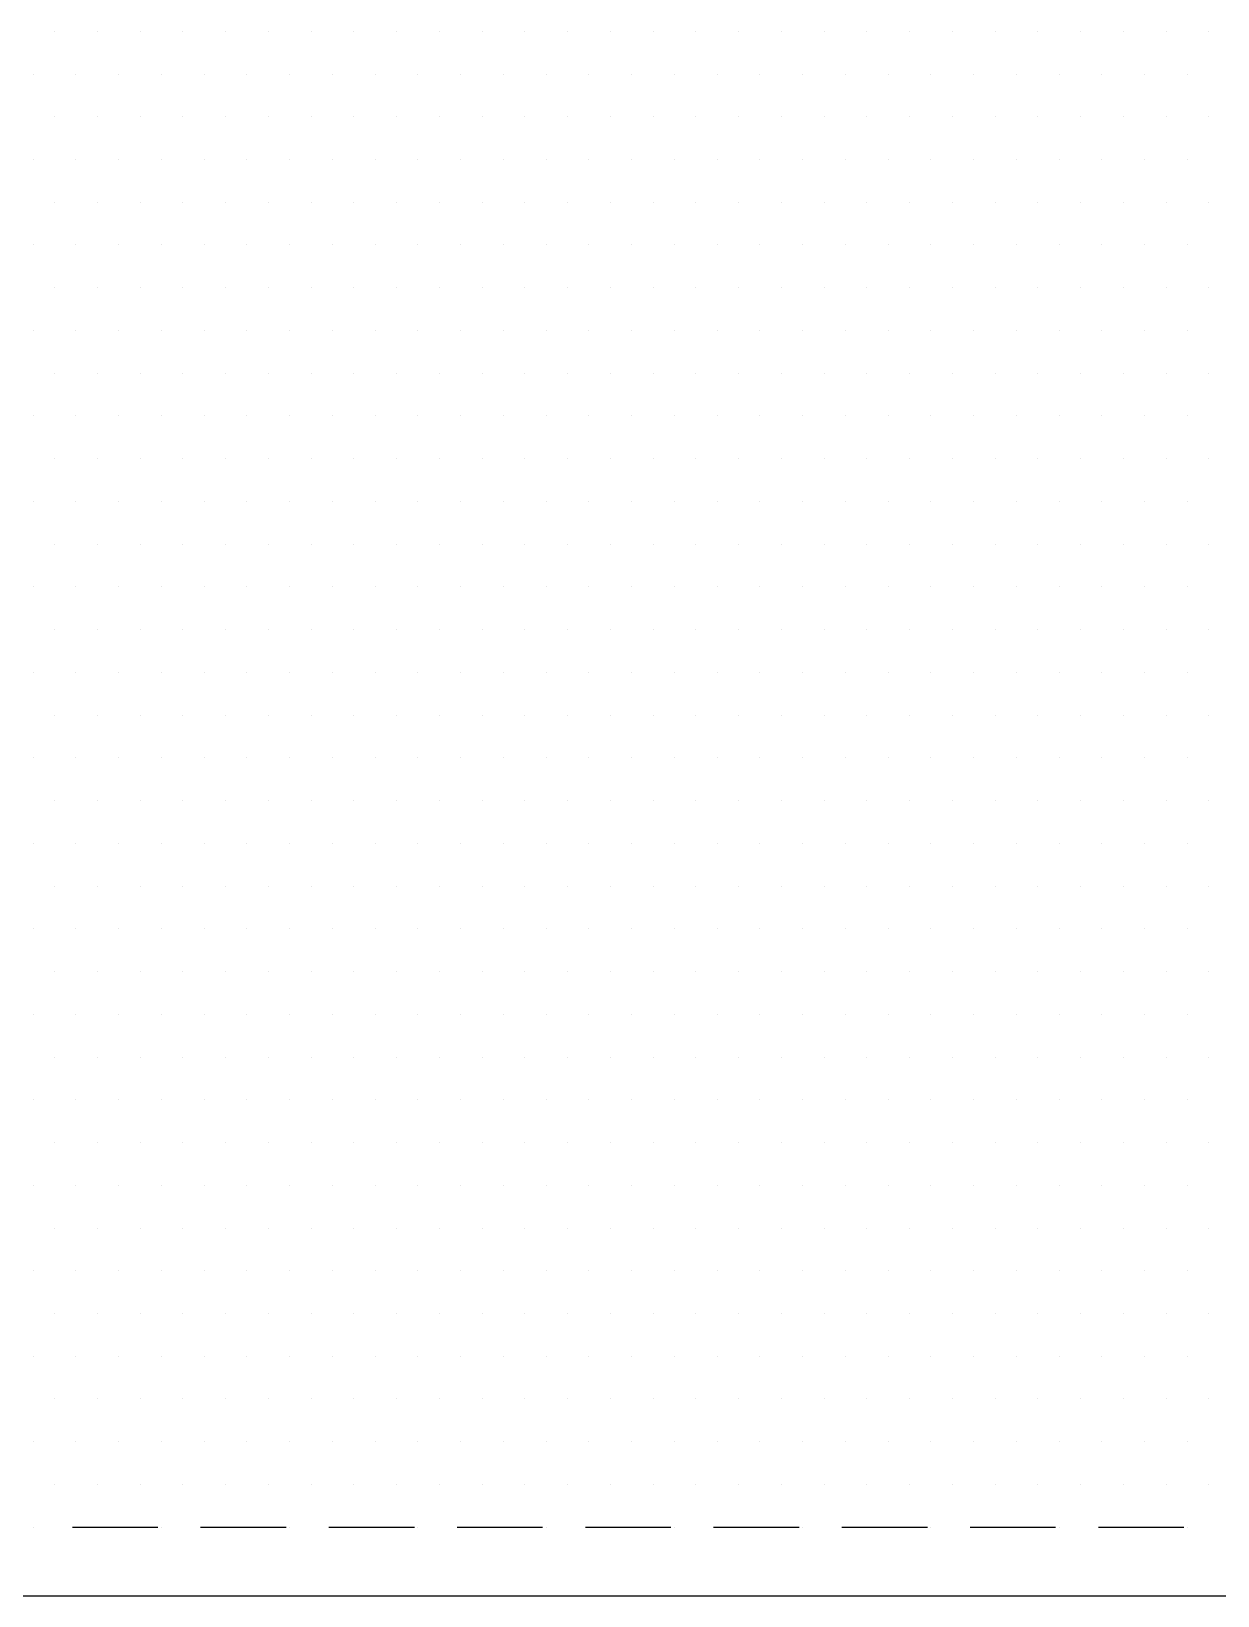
# Model space of a CAD drawing. Extents: x 310 to 3649, y -238 to 259.
# Drawn here: x 2325.1 to 2413.2, y 18.1 to 134.3 of the extents above; entities that cross this region are included whole.
import ezdxf

# ---------------------------------------------------------------- set-up
doc = ezdxf.new("R2010")
doc.units = 0

msp = doc.modelspace()

# ---------------------------------------------------------------- linework, layer by layer
at = {"layer": '01 CUT', "color": 7}
msp.add_lwpolyline([(2051.908789, 18.082871), (2458.318092, 18.082871)], dxfattribs=at)
at = {"layer": '02 SCORE', "color": 10}
for points in [[(2328.143502, 23.162855), (2334.493482, 23.162855)], [(2337.668472, 23.162855), (2344.018452, 23.162855)], [(2347.193442, 23.162855), (2353.543422, 23.162855)], [(2356.718412, 23.162855), (2363.068392, 23.162855)], [(2366.243382, 23.162855), (2372.593362, 23.162855)], [(2375.768352, 23.162855), (2382.118332, 23.162855)], [(2385.293322, 23.162855), (2391.643302, 23.162855)], [(2394.818292, 23.162855), (2401.168272, 23.162855)], [(2404.343262, 23.162855), (2410.693242, 23.162855)]]:
    msp.add_lwpolyline(points, dxfattribs=at)
at = {"layer": '07 DE-PAPER', "color": 210}
for points in [[(2326.82059, 134.298088), (2326.82059, 134.298088)], [(2329.99558, 134.298088), (2329.99558, 134.298088)], [(2333.17057, 134.298088), (2333.17057, 134.298088)], [(2336.34556, 134.298088), (2336.34556, 134.298088)], [(2339.52055, 134.298088), (2339.52055, 134.298088)], [(2342.69554, 134.298088), (2342.69554, 134.298088)], [(2345.87053, 134.298088), (2345.87053, 134.298088)], [(2349.04552, 134.298088), (2349.04552, 134.298088)], [(2352.22051, 134.298088), (2352.22051, 134.298088)], [(2355.3955, 134.298088), (2355.3955, 134.298088)], [(2358.57049, 134.298088), (2358.57049, 134.298088)], [(2361.74548, 134.298088), (2361.74548, 134.298088)], [(2364.92047, 134.298088), (2364.92047, 134.298088)], [(2368.09546, 134.298088), (2368.09546, 134.298088)], [(2371.27045, 134.298088), (2371.27045, 134.298088)], [(2374.44544, 134.298088), (2374.44544, 134.298088)], [(2377.62043, 134.298088), (2377.62043, 134.298088)], [(2380.79542, 134.298088), (2380.79542, 134.298088)], [(2383.97041, 134.298088), (2383.97041, 134.298088)], [(2387.1454, 134.298088), (2387.1454, 134.298088)], [(2390.32039, 134.298088), (2390.32039, 134.298088)], [(2393.49538, 134.298088), (2393.49538, 134.298088)], [(2396.67037, 134.298088), (2396.67037, 134.298088)], [(2399.84536, 134.298088), (2399.84536, 134.298088)], [(2403.02035, 134.298088), (2403.02035, 134.298088)], [(2406.19534, 134.298088), (2406.19534, 134.298088)], [(2409.37033, 134.298088), (2409.37033, 134.298088)], [(2412.54532, 134.298088), (2412.54532, 134.298088)], [(2325.233095, 131.123098), (2325.233095, 131.123098)], [(2328.408085, 131.123098), (2328.408085, 131.123098)], [(2331.583075, 131.123098), (2331.583075, 131.123098)], [(2334.758065, 131.123098), (2334.758065, 131.123098)], [(2337.933055, 131.123098), (2337.933055, 131.123098)], [(2341.108045, 131.123098), (2341.108045, 131.123098)], [(2344.283035, 131.123098), (2344.283035, 131.123098)], [(2347.458025, 131.123098), (2347.458025, 131.123098)], [(2350.633015, 131.123098), (2350.633015, 131.123098)], [(2353.808005, 131.123098), (2353.808005, 131.123098)], [(2356.982995, 131.123098), (2356.982995, 131.123098)], [(2360.157985, 131.123098), (2360.157985, 131.123098)], [(2363.332975, 131.123098), (2363.332975, 131.123098)], [(2366.507965, 131.123098), (2366.507965, 131.123098)], [(2369.682955, 131.123098), (2369.682955, 131.123098)], [(2372.857945, 131.123098), (2372.857945, 131.123098)], [(2376.032935, 131.123098), (2376.032935, 131.123098)], [(2379.207925, 131.123098), (2379.207925, 131.123098)], [(2382.382915, 131.123098), (2382.382915, 131.123098)], [(2385.557905, 131.123098), (2385.557905, 131.123098)], [(2388.732895, 131.123098), (2388.732895, 131.123098)], [(2391.907885, 131.123098), (2391.907885, 131.123098)], [(2395.082875, 131.123098), (2395.082875, 131.123098)], [(2398.257865, 131.123098), (2398.257865, 131.123098)], [(2401.432855, 131.123098), (2401.432855, 131.123098)], [(2404.607845, 131.123098), (2404.607845, 131.123098)], [(2407.782835, 131.123098), (2407.782835, 131.123098)], [(2410.957825, 131.123098), (2410.957825, 131.123098)], [(2326.82059, 127.948108), (2326.82059, 127.948108)], [(2329.99558, 127.948108), (2329.99558, 127.948108)], [(2333.17057, 127.948108), (2333.17057, 127.948108)], [(2336.34556, 127.948108), (2336.34556, 127.948108)], [(2339.52055, 127.948108), (2339.52055, 127.948108)], [(2342.69554, 127.948108), (2342.69554, 127.948108)], [(2345.87053, 127.948108), (2345.87053, 127.948108)], [(2349.04552, 127.948108), (2349.04552, 127.948108)], [(2352.22051, 127.948108), (2352.22051, 127.948108)], [(2355.3955, 127.948108), (2355.3955, 127.948108)], [(2358.57049, 127.948108), (2358.57049, 127.948108)], [(2361.74548, 127.948108), (2361.74548, 127.948108)], [(2364.92047, 127.948108), (2364.92047, 127.948108)], [(2368.09546, 127.948108), (2368.09546, 127.948108)], [(2371.27045, 127.948108), (2371.27045, 127.948108)], [(2374.44544, 127.948108), (2374.44544, 127.948108)], [(2377.62043, 127.948108), (2377.62043, 127.948108)], [(2380.79542, 127.948108), (2380.79542, 127.948108)], [(2383.97041, 127.948108), (2383.97041, 127.948108)], [(2387.1454, 127.948108), (2387.1454, 127.948108)], [(2390.32039, 127.948108), (2390.32039, 127.948108)], [(2393.49538, 127.948108), (2393.49538, 127.948108)], [(2396.67037, 127.948108), (2396.67037, 127.948108)], [(2399.84536, 127.948108), (2399.84536, 127.948108)], [(2403.02035, 127.948108), (2403.02035, 127.948108)], [(2406.19534, 127.948108), (2406.19534, 127.948108)], [(2409.37033, 127.948108), (2409.37033, 127.948108)], [(2412.54532, 127.948108), (2412.54532, 127.948108)], [(2325.233095, 124.773118), (2325.233095, 124.773118)], [(2328.408085, 124.773118), (2328.408085, 124.773118)], [(2331.583075, 124.773118), (2331.583075, 124.773118)], [(2334.758065, 124.773118), (2334.758065, 124.773118)], [(2337.933055, 124.773118), (2337.933055, 124.773118)], [(2341.108045, 124.773118), (2341.108045, 124.773118)], [(2344.283035, 124.773118), (2344.283035, 124.773118)], [(2347.458025, 124.773118), (2347.458025, 124.773118)], [(2350.633015, 124.773118), (2350.633015, 124.773118)], [(2353.808005, 124.773118), (2353.808005, 124.773118)], [(2356.982995, 124.773118), (2356.982995, 124.773118)], [(2360.157985, 124.773118), (2360.157985, 124.773118)], [(2363.332975, 124.773118), (2363.332975, 124.773118)], [(2366.507965, 124.773118), (2366.507965, 124.773118)], [(2369.682955, 124.773118), (2369.682955, 124.773118)], [(2372.857945, 124.773118), (2372.857945, 124.773118)], [(2376.032935, 124.773118), (2376.032935, 124.773118)], [(2379.207925, 124.773118), (2379.207925, 124.773118)], [(2382.382915, 124.773118), (2382.382915, 124.773118)], [(2385.557905, 124.773118), (2385.557905, 124.773118)], [(2388.732895, 124.773118), (2388.732895, 124.773118)], [(2391.907885, 124.773118), (2391.907885, 124.773118)], [(2395.082875, 124.773118), (2395.082875, 124.773118)], [(2398.257865, 124.773118), (2398.257865, 124.773118)], [(2401.432855, 124.773118), (2401.432855, 124.773118)], [(2404.607845, 124.773118), (2404.607845, 124.773118)], [(2407.782835, 124.773118), (2407.782835, 124.773118)], [(2410.957825, 124.773118), (2410.957825, 124.773118)], [(2326.82059, 121.598128), (2326.82059, 121.598128)], [(2329.99558, 121.598128), (2329.99558, 121.598128)], [(2333.17057, 121.598128), (2333.17057, 121.598128)], [(2336.34556, 121.598128), (2336.34556, 121.598128)], [(2339.52055, 121.598128), (2339.52055, 121.598128)], [(2342.69554, 121.598128), (2342.69554, 121.598128)], [(2345.87053, 121.598128), (2345.87053, 121.598128)], [(2349.04552, 121.598128), (2349.04552, 121.598128)], [(2352.22051, 121.598128), (2352.22051, 121.598128)], [(2355.3955, 121.598128), (2355.3955, 121.598128)], [(2358.57049, 121.598128), (2358.57049, 121.598128)], [(2361.74548, 121.598128), (2361.74548, 121.598128)], [(2364.92047, 121.598128), (2364.92047, 121.598128)], [(2368.09546, 121.598128), (2368.09546, 121.598128)], [(2371.27045, 121.598128), (2371.27045, 121.598128)], [(2374.44544, 121.598128), (2374.44544, 121.598128)], [(2377.62043, 121.598128), (2377.62043, 121.598128)], [(2380.79542, 121.598128), (2380.79542, 121.598128)], [(2383.97041, 121.598128), (2383.97041, 121.598128)], [(2387.1454, 121.598128), (2387.1454, 121.598128)], [(2390.32039, 121.598128), (2390.32039, 121.598128)], [(2393.49538, 121.598128), (2393.49538, 121.598128)], [(2396.67037, 121.598128), (2396.67037, 121.598128)], [(2399.84536, 121.598128), (2399.84536, 121.598128)], [(2403.02035, 121.598128), (2403.02035, 121.598128)], [(2406.19534, 121.598128), (2406.19534, 121.598128)], [(2409.37033, 121.598128), (2409.37033, 121.598128)], [(2412.54532, 121.598128), (2412.54532, 121.598128)], [(2325.233095, 118.423138), (2325.233095, 118.423138)], [(2328.408085, 118.423138), (2328.408085, 118.423138)], [(2331.583075, 118.423138), (2331.583075, 118.423138)], [(2334.758065, 118.423138), (2334.758065, 118.423138)], [(2337.933055, 118.423138), (2337.933055, 118.423138)], [(2341.108045, 118.423138), (2341.108045, 118.423138)], [(2344.283035, 118.423138), (2344.283035, 118.423138)], [(2347.458025, 118.423138), (2347.458025, 118.423138)], [(2350.633015, 118.423138), (2350.633015, 118.423138)], [(2353.808005, 118.423138), (2353.808005, 118.423138)], [(2356.982995, 118.423138), (2356.982995, 118.423138)], [(2360.157985, 118.423138), (2360.157985, 118.423138)], [(2363.332975, 118.423138), (2363.332975, 118.423138)], [(2366.507965, 118.423138), (2366.507965, 118.423138)], [(2369.682955, 118.423138), (2369.682955, 118.423138)], [(2372.857945, 118.423138), (2372.857945, 118.423138)], [(2376.032935, 118.423138), (2376.032935, 118.423138)], [(2379.207925, 118.423138), (2379.207925, 118.423138)], [(2382.382915, 118.423138), (2382.382915, 118.423138)], [(2385.557905, 118.423138), (2385.557905, 118.423138)], [(2388.732895, 118.423138), (2388.732895, 118.423138)], [(2391.907885, 118.423138), (2391.907885, 118.423138)], [(2395.082875, 118.423138), (2395.082875, 118.423138)], [(2398.257865, 118.423138), (2398.257865, 118.423138)], [(2401.432855, 118.423138), (2401.432855, 118.423138)], [(2404.607845, 118.423138), (2404.607845, 118.423138)], [(2407.782835, 118.423138), (2407.782835, 118.423138)], [(2410.957825, 118.423138), (2410.957825, 118.423138)], [(2326.82059, 115.248148), (2326.82059, 115.248148)], [(2329.99558, 115.248148), (2329.99558, 115.248148)], [(2333.17057, 115.248148), (2333.17057, 115.248148)], [(2336.34556, 115.248148), (2336.34556, 115.248148)], [(2339.52055, 115.248148), (2339.52055, 115.248148)], [(2342.69554, 115.248148), (2342.69554, 115.248148)], [(2345.87053, 115.248148), (2345.87053, 115.248148)], [(2349.04552, 115.248148), (2349.04552, 115.248148)], [(2352.22051, 115.248148), (2352.22051, 115.248148)], [(2355.3955, 115.248148), (2355.3955, 115.248148)], [(2358.57049, 115.248148), (2358.57049, 115.248148)], [(2361.74548, 115.248148), (2361.74548, 115.248148)], [(2364.92047, 115.248148), (2364.92047, 115.248148)], [(2368.09546, 115.248148), (2368.09546, 115.248148)], [(2371.27045, 115.248148), (2371.27045, 115.248148)], [(2374.44544, 115.248148), (2374.44544, 115.248148)], [(2377.62043, 115.248148), (2377.62043, 115.248148)], [(2380.79542, 115.248148), (2380.79542, 115.248148)], [(2383.97041, 115.248148), (2383.97041, 115.248148)], [(2387.1454, 115.248148), (2387.1454, 115.248148)], [(2390.32039, 115.248148), (2390.32039, 115.248148)], [(2393.49538, 115.248148), (2393.49538, 115.248148)], [(2396.67037, 115.248148), (2396.67037, 115.248148)], [(2399.84536, 115.248148), (2399.84536, 115.248148)], [(2403.02035, 115.248148), (2403.02035, 115.248148)], [(2406.19534, 115.248148), (2406.19534, 115.248148)], [(2409.37033, 115.248148), (2409.37033, 115.248148)], [(2412.54532, 115.248148), (2412.54532, 115.248148)], [(2325.233095, 112.073158), (2325.233095, 112.073158)], [(2328.408085, 112.073158), (2328.408085, 112.073158)], [(2331.583075, 112.073158), (2331.583075, 112.073158)], [(2334.758065, 112.073158), (2334.758065, 112.073158)], [(2337.933055, 112.073158), (2337.933055, 112.073158)], [(2341.108045, 112.073158), (2341.108045, 112.073158)], [(2344.283035, 112.073158), (2344.283035, 112.073158)], [(2347.458025, 112.073158), (2347.458025, 112.073158)], [(2350.633015, 112.073158), (2350.633015, 112.073158)], [(2353.808005, 112.073158), (2353.808005, 112.073158)], [(2356.982995, 112.073158), (2356.982995, 112.073158)], [(2360.157985, 112.073158), (2360.157985, 112.073158)], [(2363.332975, 112.073158), (2363.332975, 112.073158)], [(2366.507965, 112.073158), (2366.507965, 112.073158)], [(2369.682955, 112.073158), (2369.682955, 112.073158)], [(2372.857945, 112.073158), (2372.857945, 112.073158)], [(2376.032935, 112.073158), (2376.032935, 112.073158)], [(2379.207925, 112.073158), (2379.207925, 112.073158)], [(2382.382915, 112.073158), (2382.382915, 112.073158)], [(2385.557905, 112.073158), (2385.557905, 112.073158)], [(2388.732895, 112.073158), (2388.732895, 112.073158)], [(2391.907885, 112.073158), (2391.907885, 112.073158)], [(2395.082875, 112.073158), (2395.082875, 112.073158)], [(2398.257865, 112.073158), (2398.257865, 112.073158)], [(2401.432855, 112.073158), (2401.432855, 112.073158)], [(2404.607845, 112.073158), (2404.607845, 112.073158)], [(2407.782835, 112.073158), (2407.782835, 112.073158)], [(2410.957825, 112.073158), (2410.957825, 112.073158)], [(2326.82059, 108.898168), (2326.82059, 108.898168)], [(2329.99558, 108.898168), (2329.99558, 108.898168)], [(2333.17057, 108.898168), (2333.17057, 108.898168)], [(2336.34556, 108.898168), (2336.34556, 108.898168)], [(2339.52055, 108.898168), (2339.52055, 108.898168)], [(2342.69554, 108.898168), (2342.69554, 108.898168)], [(2345.87053, 108.898168), (2345.87053, 108.898168)], [(2349.04552, 108.898168), (2349.04552, 108.898168)], [(2352.22051, 108.898168), (2352.22051, 108.898168)], [(2355.3955, 108.898168), (2355.3955, 108.898168)], [(2358.57049, 108.898168), (2358.57049, 108.898168)], [(2361.74548, 108.898168), (2361.74548, 108.898168)], [(2364.92047, 108.898168), (2364.92047, 108.898168)], [(2368.09546, 108.898168), (2368.09546, 108.898168)], [(2371.27045, 108.898168), (2371.27045, 108.898168)], [(2374.44544, 108.898168), (2374.44544, 108.898168)], [(2377.62043, 108.898168), (2377.62043, 108.898168)], [(2380.79542, 108.898168), (2380.79542, 108.898168)], [(2383.97041, 108.898168), (2383.97041, 108.898168)], [(2387.1454, 108.898168), (2387.1454, 108.898168)], [(2390.32039, 108.898168), (2390.32039, 108.898168)], [(2393.49538, 108.898168), (2393.49538, 108.898168)], [(2396.67037, 108.898168), (2396.67037, 108.898168)], [(2399.84536, 108.898168), (2399.84536, 108.898168)], [(2403.02035, 108.898168), (2403.02035, 108.898168)], [(2406.19534, 108.898168), (2406.19534, 108.898168)], [(2409.37033, 108.898168), (2409.37033, 108.898168)], [(2412.54532, 108.898168), (2412.54532, 108.898168)], [(2325.233095, 105.723178), (2325.233095, 105.723178)], [(2328.408085, 105.723178), (2328.408085, 105.723178)], [(2331.583075, 105.723178), (2331.583075, 105.723178)], [(2334.758065, 105.723178), (2334.758065, 105.723178)], [(2337.933055, 105.723178), (2337.933055, 105.723178)], [(2341.108045, 105.723178), (2341.108045, 105.723178)], [(2344.283035, 105.723178), (2344.283035, 105.723178)], [(2347.458025, 105.723178), (2347.458025, 105.723178)], [(2350.633015, 105.723178), (2350.633015, 105.723178)], [(2353.808005, 105.723178), (2353.808005, 105.723178)], [(2356.982995, 105.723178), (2356.982995, 105.723178)], [(2360.157985, 105.723178), (2360.157985, 105.723178)], [(2363.332975, 105.723178), (2363.332975, 105.723178)], [(2366.507965, 105.723178), (2366.507965, 105.723178)], [(2369.682955, 105.723178), (2369.682955, 105.723178)], [(2372.857945, 105.723178), (2372.857945, 105.723178)], [(2376.032935, 105.723178), (2376.032935, 105.723178)], [(2379.207925, 105.723178), (2379.207925, 105.723178)], [(2382.382915, 105.723178), (2382.382915, 105.723178)], [(2385.557905, 105.723178), (2385.557905, 105.723178)], [(2388.732895, 105.723178), (2388.732895, 105.723178)], [(2391.907885, 105.723178), (2391.907885, 105.723178)], [(2395.082875, 105.723178), (2395.082875, 105.723178)], [(2398.257865, 105.723178), (2398.257865, 105.723178)], [(2401.432855, 105.723178), (2401.432855, 105.723178)], [(2404.607845, 105.723178), (2404.607845, 105.723178)], [(2407.782835, 105.723178), (2407.782835, 105.723178)], [(2410.957825, 105.723178), (2410.957825, 105.723178)], [(2326.82059, 102.548188), (2326.82059, 102.548188)], [(2329.99558, 102.548188), (2329.99558, 102.548188)], [(2333.17057, 102.548188), (2333.17057, 102.548188)], [(2336.34556, 102.548188), (2336.34556, 102.548188)], [(2339.52055, 102.548188), (2339.52055, 102.548188)], [(2342.69554, 102.548188), (2342.69554, 102.548188)], [(2345.87053, 102.548188), (2345.87053, 102.548188)], [(2349.04552, 102.548188), (2349.04552, 102.548188)], [(2352.22051, 102.548188), (2352.22051, 102.548188)], [(2355.3955, 102.548188), (2355.3955, 102.548188)], [(2358.57049, 102.548188), (2358.57049, 102.548188)], [(2361.74548, 102.548188), (2361.74548, 102.548188)], [(2364.92047, 102.548188), (2364.92047, 102.548188)], [(2368.09546, 102.548188), (2368.09546, 102.548188)], [(2371.27045, 102.548188), (2371.27045, 102.548188)], [(2374.44544, 102.548188), (2374.44544, 102.548188)], [(2377.62043, 102.548188), (2377.62043, 102.548188)], [(2380.79542, 102.548188), (2380.79542, 102.548188)], [(2383.97041, 102.548188), (2383.97041, 102.548188)], [(2387.1454, 102.548188), (2387.1454, 102.548188)], [(2390.32039, 102.548188), (2390.32039, 102.548188)], [(2393.49538, 102.548188), (2393.49538, 102.548188)], [(2396.67037, 102.548188), (2396.67037, 102.548188)], [(2399.84536, 102.548188), (2399.84536, 102.548188)], [(2403.02035, 102.548188), (2403.02035, 102.548188)], [(2406.19534, 102.548188), (2406.19534, 102.548188)], [(2409.37033, 102.548188), (2409.37033, 102.548188)], [(2412.54532, 102.548188), (2412.54532, 102.548188)], [(2325.233095, 99.373198), (2325.233095, 99.373198)], [(2328.408085, 99.373198), (2328.408085, 99.373198)], [(2331.583075, 99.373198), (2331.583075, 99.373198)], [(2334.758065, 99.373198), (2334.758065, 99.373198)], [(2337.933055, 99.373198), (2337.933055, 99.373198)], [(2341.108045, 99.373198), (2341.108045, 99.373198)], [(2344.283035, 99.373198), (2344.283035, 99.373198)], [(2347.458025, 99.373198), (2347.458025, 99.373198)], [(2350.633015, 99.373198), (2350.633015, 99.373198)], [(2353.808005, 99.373198), (2353.808005, 99.373198)], [(2356.982995, 99.373198), (2356.982995, 99.373198)], [(2360.157985, 99.373198), (2360.157985, 99.373198)], [(2363.332975, 99.373198), (2363.332975, 99.373198)], [(2366.507965, 99.373198), (2366.507965, 99.373198)], [(2369.682955, 99.373198), (2369.682955, 99.373198)], [(2372.857945, 99.373198), (2372.857945, 99.373198)], [(2376.032935, 99.373198), (2376.032935, 99.373198)], [(2379.207925, 99.373198), (2379.207925, 99.373198)], [(2382.382915, 99.373198), (2382.382915, 99.373198)], [(2385.557905, 99.373198), (2385.557905, 99.373198)], [(2388.732895, 99.373198), (2388.732895, 99.373198)], [(2391.907885, 99.373198), (2391.907885, 99.373198)], [(2395.082875, 99.373198), (2395.082875, 99.373198)], [(2398.257865, 99.373198), (2398.257865, 99.373198)], [(2401.432855, 99.373198), (2401.432855, 99.373198)], [(2404.607845, 99.373198), (2404.607845, 99.373198)], [(2407.782835, 99.373198), (2407.782835, 99.373198)], [(2410.957825, 99.373198), (2410.957825, 99.373198)], [(2326.82059, 96.198208), (2326.82059, 96.198208)], [(2329.99558, 96.198208), (2329.99558, 96.198208)], [(2333.17057, 96.198208), (2333.17057, 96.198208)], [(2336.34556, 96.198208), (2336.34556, 96.198208)], [(2339.52055, 96.198208), (2339.52055, 96.198208)], [(2342.69554, 96.198208), (2342.69554, 96.198208)], [(2345.87053, 96.198208), (2345.87053, 96.198208)], [(2349.04552, 96.198208), (2349.04552, 96.198208)], [(2352.22051, 96.198208), (2352.22051, 96.198208)], [(2355.3955, 96.198208), (2355.3955, 96.198208)], [(2358.57049, 96.198208), (2358.57049, 96.198208)], [(2361.74548, 96.198208), (2361.74548, 96.198208)], [(2364.92047, 96.198208), (2364.92047, 96.198208)], [(2368.09546, 96.198208), (2368.09546, 96.198208)], [(2371.27045, 96.198208), (2371.27045, 96.198208)], [(2374.44544, 96.198208), (2374.44544, 96.198208)], [(2377.62043, 96.198208), (2377.62043, 96.198208)], [(2380.79542, 96.198208), (2380.79542, 96.198208)], [(2383.97041, 96.198208), (2383.97041, 96.198208)], [(2387.1454, 96.198208), (2387.1454, 96.198208)], [(2390.32039, 96.198208), (2390.32039, 96.198208)], [(2393.49538, 96.198208), (2393.49538, 96.198208)], [(2396.67037, 96.198208), (2396.67037, 96.198208)], [(2399.84536, 96.198208), (2399.84536, 96.198208)], [(2403.02035, 96.198208), (2403.02035, 96.198208)], [(2406.19534, 96.198208), (2406.19534, 96.198208)], [(2409.37033, 96.198208), (2409.37033, 96.198208)], [(2412.54532, 96.198208), (2412.54532, 96.198208)], [(2325.233095, 93.023218), (2325.233095, 93.023218)], [(2328.408085, 93.023218), (2328.408085, 93.023218)], [(2331.583075, 93.023218), (2331.583075, 93.023218)], [(2334.758065, 93.023218), (2334.758065, 93.023218)], [(2337.933055, 93.023218), (2337.933055, 93.023218)], [(2341.108045, 93.023218), (2341.108045, 93.023218)], [(2344.283035, 93.023218), (2344.283035, 93.023218)], [(2347.458025, 93.023218), (2347.458025, 93.023218)], [(2350.633015, 93.023218), (2350.633015, 93.023218)], [(2353.808005, 93.023218), (2353.808005, 93.023218)], [(2356.982995, 93.023218), (2356.982995, 93.023218)], [(2360.157985, 93.023218), (2360.157985, 93.023218)], [(2363.332975, 93.023218), (2363.332975, 93.023218)], [(2366.507965, 93.023218), (2366.507965, 93.023218)], [(2369.682955, 93.023218), (2369.682955, 93.023218)], [(2372.857945, 93.023218), (2372.857945, 93.023218)], [(2376.032935, 93.023218), (2376.032935, 93.023218)], [(2379.207925, 93.023218), (2379.207925, 93.023218)], [(2382.382915, 93.023218), (2382.382915, 93.023218)], [(2385.557905, 93.023218), (2385.557905, 93.023218)], [(2388.732895, 93.023218), (2388.732895, 93.023218)], [(2391.907885, 93.023218), (2391.907885, 93.023218)], [(2395.082875, 93.023218), (2395.082875, 93.023218)], [(2398.257865, 93.023218), (2398.257865, 93.023218)], [(2401.432855, 93.023218), (2401.432855, 93.023218)], [(2404.607845, 93.023218), (2404.607845, 93.023218)], [(2407.782835, 93.023218), (2407.782835, 93.023218)], [(2410.957825, 93.023218), (2410.957825, 93.023218)], [(2326.82059, 89.848228), (2326.82059, 89.848228)], [(2329.99558, 89.848228), (2329.99558, 89.848228)], [(2333.17057, 89.848228), (2333.17057, 89.848228)], [(2336.34556, 89.848228), (2336.34556, 89.848228)], [(2339.52055, 89.848228), (2339.52055, 89.848228)], [(2342.69554, 89.848228), (2342.69554, 89.848228)], [(2345.87053, 89.848228), (2345.87053, 89.848228)], [(2349.04552, 89.848228), (2349.04552, 89.848228)], [(2352.22051, 89.848228), (2352.22051, 89.848228)], [(2355.3955, 89.848228), (2355.3955, 89.848228)], [(2358.57049, 89.848228), (2358.57049, 89.848228)], [(2361.74548, 89.848228), (2361.74548, 89.848228)], [(2364.92047, 89.848228), (2364.92047, 89.848228)], [(2368.09546, 89.848228), (2368.09546, 89.848228)], [(2371.27045, 89.848228), (2371.27045, 89.848228)], [(2374.44544, 89.848228), (2374.44544, 89.848228)], [(2377.62043, 89.848228), (2377.62043, 89.848228)], [(2380.79542, 89.848228), (2380.79542, 89.848228)], [(2383.97041, 89.848228), (2383.97041, 89.848228)], [(2387.1454, 89.848228), (2387.1454, 89.848228)], [(2390.32039, 89.848228), (2390.32039, 89.848228)], [(2393.49538, 89.848228), (2393.49538, 89.848228)], [(2396.67037, 89.848228), (2396.67037, 89.848228)], [(2399.84536, 89.848228), (2399.84536, 89.848228)], [(2403.02035, 89.848228), (2403.02035, 89.848228)], [(2406.19534, 89.848228), (2406.19534, 89.848228)], [(2409.37033, 89.848228), (2409.37033, 89.848228)], [(2412.54532, 89.848228), (2412.54532, 89.848228)], [(2325.233095, 86.673238), (2325.233095, 86.673238)], [(2328.408085, 86.673238), (2328.408085, 86.673238)], [(2331.583075, 86.673238), (2331.583075, 86.673238)], [(2334.758065, 86.673238), (2334.758065, 86.673238)], [(2337.933055, 86.673238), (2337.933055, 86.673238)], [(2341.108045, 86.673238), (2341.108045, 86.673238)], [(2344.283035, 86.673238), (2344.283035, 86.673238)], [(2347.458025, 86.673238), (2347.458025, 86.673238)], [(2350.633015, 86.673238), (2350.633015, 86.673238)], [(2353.808005, 86.673238), (2353.808005, 86.673238)], [(2356.982995, 86.673238), (2356.982995, 86.673238)], [(2360.157985, 86.673238), (2360.157985, 86.673238)], [(2363.332975, 86.673238), (2363.332975, 86.673238)], [(2366.507965, 86.673238), (2366.507965, 86.673238)], [(2369.682955, 86.673238), (2369.682955, 86.673238)], [(2372.857945, 86.673238), (2372.857945, 86.673238)], [(2376.032935, 86.673238), (2376.032935, 86.673238)], [(2379.207925, 86.673238), (2379.207925, 86.673238)], [(2382.382915, 86.673238), (2382.382915, 86.673238)], [(2385.557905, 86.673238), (2385.557905, 86.673238)], [(2388.732895, 86.673238), (2388.732895, 86.673238)], [(2391.907885, 86.673238), (2391.907885, 86.673238)], [(2395.082875, 86.673238), (2395.082875, 86.673238)], [(2398.257865, 86.673238), (2398.257865, 86.673238)], [(2401.432855, 86.673238), (2401.432855, 86.673238)], [(2404.607845, 86.673238), (2404.607845, 86.673238)], [(2407.782835, 86.673238), (2407.782835, 86.673238)], [(2410.957825, 86.673238), (2410.957825, 86.673238)], [(2326.82059, 83.498248), (2326.82059, 83.498248)], [(2329.99558, 83.498248), (2329.99558, 83.498248)], [(2333.17057, 83.498248), (2333.17057, 83.498248)], [(2336.34556, 83.498248), (2336.34556, 83.498248)], [(2339.52055, 83.498248), (2339.52055, 83.498248)], [(2342.69554, 83.498248), (2342.69554, 83.498248)], [(2345.87053, 83.498248), (2345.87053, 83.498248)], [(2349.04552, 83.498248), (2349.04552, 83.498248)], [(2352.22051, 83.498248), (2352.22051, 83.498248)], [(2355.3955, 83.498248), (2355.3955, 83.498248)], [(2358.57049, 83.498248), (2358.57049, 83.498248)], [(2361.74548, 83.498248), (2361.74548, 83.498248)], [(2364.92047, 83.498248), (2364.92047, 83.498248)], [(2368.09546, 83.498248), (2368.09546, 83.498248)], [(2371.27045, 83.498248), (2371.27045, 83.498248)], [(2374.44544, 83.498248), (2374.44544, 83.498248)], [(2377.62043, 83.498248), (2377.62043, 83.498248)], [(2380.79542, 83.498248), (2380.79542, 83.498248)], [(2383.97041, 83.498248), (2383.97041, 83.498248)], [(2387.1454, 83.498248), (2387.1454, 83.498248)], [(2390.32039, 83.498248), (2390.32039, 83.498248)], [(2393.49538, 83.498248), (2393.49538, 83.498248)], [(2396.67037, 83.498248), (2396.67037, 83.498248)], [(2399.84536, 83.498248), (2399.84536, 83.498248)], [(2403.02035, 83.498248), (2403.02035, 83.498248)], [(2406.19534, 83.498248), (2406.19534, 83.498248)], [(2409.37033, 83.498248), (2409.37033, 83.498248)], [(2412.54532, 83.498248), (2412.54532, 83.498248)], [(2325.233095, 80.323258), (2325.233095, 80.323258)], [(2328.408085, 80.323258), (2328.408085, 80.323258)], [(2331.583075, 80.323258), (2331.583075, 80.323258)], [(2334.758065, 80.323258), (2334.758065, 80.323258)], [(2337.933055, 80.323258), (2337.933055, 80.323258)], [(2341.108045, 80.323258), (2341.108045, 80.323258)], [(2344.283035, 80.323258), (2344.283035, 80.323258)], [(2347.458025, 80.323258), (2347.458025, 80.323258)], [(2350.633015, 80.323258), (2350.633015, 80.323258)], [(2353.808005, 80.323258), (2353.808005, 80.323258)], [(2356.982995, 80.323258), (2356.982995, 80.323258)], [(2360.157985, 80.323258), (2360.157985, 80.323258)], [(2363.332975, 80.323258), (2363.332975, 80.323258)], [(2366.507965, 80.323258), (2366.507965, 80.323258)], [(2369.682955, 80.323258), (2369.682955, 80.323258)], [(2372.857945, 80.323258), (2372.857945, 80.323258)], [(2376.032935, 80.323258), (2376.032935, 80.323258)], [(2379.207925, 80.323258), (2379.207925, 80.323258)], [(2382.382915, 80.323258), (2382.382915, 80.323258)], [(2385.557905, 80.323258), (2385.557905, 80.323258)], [(2388.732895, 80.323258), (2388.732895, 80.323258)], [(2391.907885, 80.323258), (2391.907885, 80.323258)], [(2395.082875, 80.323258), (2395.082875, 80.323258)], [(2398.257865, 80.323258), (2398.257865, 80.323258)], [(2401.432855, 80.323258), (2401.432855, 80.323258)], [(2404.607845, 80.323258), (2404.607845, 80.323258)], [(2407.782835, 80.323258), (2407.782835, 80.323258)], [(2410.957825, 80.323258), (2410.957825, 80.323258)], [(2326.82059, 77.148268), (2326.82059, 77.148268)], [(2329.99558, 77.148268), (2329.99558, 77.148268)], [(2333.17057, 77.148268), (2333.17057, 77.148268)], [(2336.34556, 77.148268), (2336.34556, 77.148268)], [(2339.52055, 77.148268), (2339.52055, 77.148268)], [(2342.69554, 77.148268), (2342.69554, 77.148268)], [(2345.87053, 77.148268), (2345.87053, 77.148268)], [(2349.04552, 77.148268), (2349.04552, 77.148268)], [(2352.22051, 77.148268), (2352.22051, 77.148268)], [(2355.3955, 77.148268), (2355.3955, 77.148268)], [(2358.57049, 77.148268), (2358.57049, 77.148268)], [(2361.74548, 77.148268), (2361.74548, 77.148268)], [(2364.92047, 77.148268), (2364.92047, 77.148268)], [(2368.09546, 77.148268), (2368.09546, 77.148268)], [(2371.27045, 77.148268), (2371.27045, 77.148268)], [(2374.44544, 77.148268), (2374.44544, 77.148268)], [(2377.62043, 77.148268), (2377.62043, 77.148268)], [(2380.79542, 77.148268), (2380.79542, 77.148268)], [(2383.97041, 77.148268), (2383.97041, 77.148268)], [(2387.1454, 77.148268), (2387.1454, 77.148268)], [(2390.32039, 77.148268), (2390.32039, 77.148268)], [(2393.49538, 77.148268), (2393.49538, 77.148268)], [(2396.67037, 77.148268), (2396.67037, 77.148268)], [(2399.84536, 77.148268), (2399.84536, 77.148268)], [(2403.02035, 77.148268), (2403.02035, 77.148268)], [(2406.19534, 77.148268), (2406.19534, 77.148268)], [(2409.37033, 77.148268), (2409.37033, 77.148268)], [(2412.54532, 77.148268), (2412.54532, 77.148268)], [(2325.233095, 73.973278), (2325.233095, 73.973278)], [(2328.408085, 73.973278), (2328.408085, 73.973278)], [(2331.583075, 73.973278), (2331.583075, 73.973278)], [(2334.758065, 73.973278), (2334.758065, 73.973278)], [(2337.933055, 73.973278), (2337.933055, 73.973278)], [(2341.108045, 73.973278), (2341.108045, 73.973278)], [(2344.283035, 73.973278), (2344.283035, 73.973278)], [(2347.458025, 73.973278), (2347.458025, 73.973278)], [(2350.633015, 73.973278), (2350.633015, 73.973278)], [(2353.808005, 73.973278), (2353.808005, 73.973278)], [(2356.982995, 73.973278), (2356.982995, 73.973278)], [(2360.157985, 73.973278), (2360.157985, 73.973278)], [(2363.332975, 73.973278), (2363.332975, 73.973278)], [(2366.507965, 73.973278), (2366.507965, 73.973278)], [(2369.682955, 73.973278), (2369.682955, 73.973278)], [(2372.857945, 73.973278), (2372.857945, 73.973278)], [(2376.032935, 73.973278), (2376.032935, 73.973278)], [(2379.207925, 73.973278), (2379.207925, 73.973278)], [(2382.382915, 73.973278), (2382.382915, 73.973278)], [(2385.557905, 73.973278), (2385.557905, 73.973278)], [(2388.732895, 73.973278), (2388.732895, 73.973278)], [(2391.907885, 73.973278), (2391.907885, 73.973278)], [(2395.082875, 73.973278), (2395.082875, 73.973278)], [(2398.257865, 73.973278), (2398.257865, 73.973278)], [(2401.432855, 73.973278), (2401.432855, 73.973278)], [(2404.607845, 73.973278), (2404.607845, 73.973278)], [(2407.782835, 73.973278), (2407.782835, 73.973278)], [(2410.957825, 73.973278), (2410.957825, 73.973278)], [(2326.82059, 70.798288), (2326.82059, 70.798288)], [(2329.99558, 70.798288), (2329.99558, 70.798288)], [(2333.17057, 70.798288), (2333.17057, 70.798288)], [(2336.34556, 70.798288), (2336.34556, 70.798288)], [(2339.52055, 70.798288), (2339.52055, 70.798288)], [(2342.69554, 70.798288), (2342.69554, 70.798288)], [(2345.87053, 70.798288), (2345.87053, 70.798288)], [(2349.04552, 70.798288), (2349.04552, 70.798288)], [(2352.22051, 70.798288), (2352.22051, 70.798288)], [(2355.3955, 70.798288), (2355.3955, 70.798288)], [(2358.57049, 70.798288), (2358.57049, 70.798288)], [(2361.74548, 70.798288), (2361.74548, 70.798288)], [(2364.92047, 70.798288), (2364.92047, 70.798288)], [(2368.09546, 70.798288), (2368.09546, 70.798288)], [(2371.27045, 70.798288), (2371.27045, 70.798288)], [(2374.44544, 70.798288), (2374.44544, 70.798288)], [(2377.62043, 70.798288), (2377.62043, 70.798288)], [(2380.79542, 70.798288), (2380.79542, 70.798288)], [(2383.97041, 70.798288), (2383.97041, 70.798288)], [(2387.1454, 70.798288), (2387.1454, 70.798288)], [(2390.32039, 70.798288), (2390.32039, 70.798288)], [(2393.49538, 70.798288), (2393.49538, 70.798288)], [(2396.67037, 70.798288), (2396.67037, 70.798288)], [(2399.84536, 70.798288), (2399.84536, 70.798288)], [(2403.02035, 70.798288), (2403.02035, 70.798288)], [(2406.19534, 70.798288), (2406.19534, 70.798288)], [(2409.37033, 70.798288), (2409.37033, 70.798288)], [(2412.54532, 70.798288), (2412.54532, 70.798288)], [(2325.233095, 67.623298), (2325.233095, 67.623298)], [(2328.408085, 67.623298), (2328.408085, 67.623298)], [(2331.583075, 67.623298), (2331.583075, 67.623298)], [(2334.758065, 67.623298), (2334.758065, 67.623298)], [(2337.933055, 67.623298), (2337.933055, 67.623298)], [(2341.108045, 67.623298), (2341.108045, 67.623298)], [(2344.283035, 67.623298), (2344.283035, 67.623298)], [(2347.458025, 67.623298), (2347.458025, 67.623298)], [(2350.633015, 67.623298), (2350.633015, 67.623298)], [(2353.808005, 67.623298), (2353.808005, 67.623298)], [(2356.982995, 67.623298), (2356.982995, 67.623298)], [(2360.157985, 67.623298), (2360.157985, 67.623298)], [(2363.332975, 67.623298), (2363.332975, 67.623298)], [(2366.507965, 67.623298), (2366.507965, 67.623298)], [(2369.682955, 67.623298), (2369.682955, 67.623298)], [(2372.857945, 67.623298), (2372.857945, 67.623298)], [(2376.032935, 67.623298), (2376.032935, 67.623298)], [(2379.207925, 67.623298), (2379.207925, 67.623298)], [(2382.382915, 67.623298), (2382.382915, 67.623298)], [(2385.557905, 67.623298), (2385.557905, 67.623298)], [(2388.732895, 67.623298), (2388.732895, 67.623298)], [(2391.907885, 67.623298), (2391.907885, 67.623298)], [(2395.082875, 67.623298), (2395.082875, 67.623298)], [(2398.257865, 67.623298), (2398.257865, 67.623298)], [(2401.432855, 67.623298), (2401.432855, 67.623298)], [(2404.607845, 67.623298), (2404.607845, 67.623298)], [(2407.782835, 67.623298), (2407.782835, 67.623298)], [(2410.957825, 67.623298), (2410.957825, 67.623298)], [(2326.82059, 64.448308), (2326.82059, 64.448308)], [(2329.99558, 64.448308), (2329.99558, 64.448308)], [(2333.17057, 64.448308), (2333.17057, 64.448308)], [(2336.34556, 64.448308), (2336.34556, 64.448308)], [(2339.52055, 64.448308), (2339.52055, 64.448308)], [(2342.69554, 64.448308), (2342.69554, 64.448308)], [(2345.87053, 64.448308), (2345.87053, 64.448308)], [(2349.04552, 64.448308), (2349.04552, 64.448308)], [(2352.22051, 64.448308), (2352.22051, 64.448308)], [(2355.3955, 64.448308), (2355.3955, 64.448308)], [(2358.57049, 64.448308), (2358.57049, 64.448308)], [(2361.74548, 64.448308), (2361.74548, 64.448308)], [(2364.92047, 64.448308), (2364.92047, 64.448308)], [(2368.09546, 64.448308), (2368.09546, 64.448308)], [(2371.27045, 64.448308), (2371.27045, 64.448308)], [(2374.44544, 64.448308), (2374.44544, 64.448308)], [(2377.62043, 64.448308), (2377.62043, 64.448308)], [(2380.79542, 64.448308), (2380.79542, 64.448308)], [(2383.97041, 64.448308), (2383.97041, 64.448308)], [(2387.1454, 64.448308), (2387.1454, 64.448308)], [(2390.32039, 64.448308), (2390.32039, 64.448308)], [(2393.49538, 64.448308), (2393.49538, 64.448308)], [(2396.67037, 64.448308), (2396.67037, 64.448308)], [(2399.84536, 64.448308), (2399.84536, 64.448308)], [(2403.02035, 64.448308), (2403.02035, 64.448308)], [(2406.19534, 64.448308), (2406.19534, 64.448308)], [(2409.37033, 64.448308), (2409.37033, 64.448308)], [(2412.54532, 64.448308), (2412.54532, 64.448308)], [(2325.233095, 61.273318), (2325.233095, 61.273318)], [(2328.408085, 61.273318), (2328.408085, 61.273318)], [(2331.583075, 61.273318), (2331.583075, 61.273318)], [(2334.758065, 61.273318), (2334.758065, 61.273318)], [(2337.933055, 61.273318), (2337.933055, 61.273318)], [(2341.108045, 61.273318), (2341.108045, 61.273318)], [(2344.283035, 61.273318), (2344.283035, 61.273318)], [(2347.458025, 61.273318), (2347.458025, 61.273318)], [(2350.633015, 61.273318), (2350.633015, 61.273318)], [(2353.808005, 61.273318), (2353.808005, 61.273318)], [(2356.982995, 61.273318), (2356.982995, 61.273318)], [(2360.157985, 61.273318), (2360.157985, 61.273318)], [(2363.332975, 61.273318), (2363.332975, 61.273318)], [(2366.507965, 61.273318), (2366.507965, 61.273318)], [(2369.682955, 61.273318), (2369.682955, 61.273318)], [(2372.857945, 61.273318), (2372.857945, 61.273318)], [(2376.032935, 61.273318), (2376.032935, 61.273318)], [(2379.207925, 61.273318), (2379.207925, 61.273318)], [(2382.382915, 61.273318), (2382.382915, 61.273318)], [(2385.557905, 61.273318), (2385.557905, 61.273318)], [(2388.732895, 61.273318), (2388.732895, 61.273318)], [(2391.907885, 61.273318), (2391.907885, 61.273318)], [(2395.082875, 61.273318), (2395.082875, 61.273318)], [(2398.257865, 61.273318), (2398.257865, 61.273318)], [(2401.432855, 61.273318), (2401.432855, 61.273318)], [(2404.607845, 61.273318), (2404.607845, 61.273318)], [(2407.782835, 61.273318), (2407.782835, 61.273318)], [(2410.957825, 61.273318), (2410.957825, 61.273318)], [(2326.82059, 58.098328), (2326.82059, 58.098328)], [(2329.99558, 58.098328), (2329.99558, 58.098328)], [(2333.17057, 58.098328), (2333.17057, 58.098328)], [(2336.34556, 58.098328), (2336.34556, 58.098328)], [(2339.52055, 58.098328), (2339.52055, 58.098328)], [(2342.69554, 58.098328), (2342.69554, 58.098328)], [(2345.87053, 58.098328), (2345.87053, 58.098328)], [(2349.04552, 58.098328), (2349.04552, 58.098328)], [(2352.22051, 58.098328), (2352.22051, 58.098328)], [(2355.3955, 58.098328), (2355.3955, 58.098328)], [(2358.57049, 58.098328), (2358.57049, 58.098328)], [(2361.74548, 58.098328), (2361.74548, 58.098328)], [(2364.92047, 58.098328), (2364.92047, 58.098328)], [(2368.09546, 58.098328), (2368.09546, 58.098328)], [(2371.27045, 58.098328), (2371.27045, 58.098328)], [(2374.44544, 58.098328), (2374.44544, 58.098328)], [(2377.62043, 58.098328), (2377.62043, 58.098328)], [(2380.79542, 58.098328), (2380.79542, 58.098328)], [(2383.97041, 58.098328), (2383.97041, 58.098328)], [(2387.1454, 58.098328), (2387.1454, 58.098328)], [(2390.32039, 58.098328), (2390.32039, 58.098328)], [(2393.49538, 58.098328), (2393.49538, 58.098328)], [(2396.67037, 58.098328), (2396.67037, 58.098328)], [(2399.84536, 58.098328), (2399.84536, 58.098328)], [(2403.02035, 58.098328), (2403.02035, 58.098328)], [(2406.19534, 58.098328), (2406.19534, 58.098328)], [(2409.37033, 58.098328), (2409.37033, 58.098328)], [(2412.54532, 58.098328), (2412.54532, 58.098328)], [(2325.233095, 54.923338), (2325.233095, 54.923338)], [(2328.408085, 54.923338), (2328.408085, 54.923338)], [(2331.583075, 54.923338), (2331.583075, 54.923338)], [(2334.758065, 54.923338), (2334.758065, 54.923338)], [(2337.933055, 54.923338), (2337.933055, 54.923338)], [(2341.108045, 54.923338), (2341.108045, 54.923338)], [(2344.283035, 54.923338), (2344.283035, 54.923338)], [(2347.458025, 54.923338), (2347.458025, 54.923338)], [(2350.633015, 54.923338), (2350.633015, 54.923338)], [(2353.808005, 54.923338), (2353.808005, 54.923338)], [(2356.982995, 54.923338), (2356.982995, 54.923338)], [(2360.157985, 54.923338), (2360.157985, 54.923338)], [(2363.332975, 54.923338), (2363.332975, 54.923338)], [(2366.507965, 54.923338), (2366.507965, 54.923338)], [(2369.682955, 54.923338), (2369.682955, 54.923338)], [(2372.857945, 54.923338), (2372.857945, 54.923338)], [(2376.032935, 54.923338), (2376.032935, 54.923338)], [(2379.207925, 54.923338), (2379.207925, 54.923338)], [(2382.382915, 54.923338), (2382.382915, 54.923338)], [(2385.557905, 54.923338), (2385.557905, 54.923338)], [(2388.732895, 54.923338), (2388.732895, 54.923338)], [(2391.907885, 54.923338), (2391.907885, 54.923338)], [(2395.082875, 54.923338), (2395.082875, 54.923338)], [(2398.257865, 54.923338), (2398.257865, 54.923338)], [(2401.432855, 54.923338), (2401.432855, 54.923338)], [(2404.607845, 54.923338), (2404.607845, 54.923338)], [(2407.782835, 54.923338), (2407.782835, 54.923338)], [(2410.957825, 54.923338), (2410.957825, 54.923338)], [(2326.82059, 51.748348), (2326.82059, 51.748348)], [(2329.99558, 51.748348), (2329.99558, 51.748348)], [(2333.17057, 51.748348), (2333.17057, 51.748348)], [(2336.34556, 51.748348), (2336.34556, 51.748348)], [(2339.52055, 51.748348), (2339.52055, 51.748348)], [(2342.69554, 51.748348), (2342.69554, 51.748348)], [(2345.87053, 51.748348), (2345.87053, 51.748348)], [(2349.04552, 51.748348), (2349.04552, 51.748348)], [(2352.22051, 51.748348), (2352.22051, 51.748348)], [(2355.3955, 51.748348), (2355.3955, 51.748348)], [(2358.57049, 51.748348), (2358.57049, 51.748348)], [(2361.74548, 51.748348), (2361.74548, 51.748348)], [(2364.92047, 51.748348), (2364.92047, 51.748348)], [(2368.09546, 51.748348), (2368.09546, 51.748348)], [(2371.27045, 51.748348), (2371.27045, 51.748348)], [(2374.44544, 51.748348), (2374.44544, 51.748348)], [(2377.62043, 51.748348), (2377.62043, 51.748348)], [(2380.79542, 51.748348), (2380.79542, 51.748348)], [(2383.97041, 51.748348), (2383.97041, 51.748348)], [(2387.1454, 51.748348), (2387.1454, 51.748348)], [(2390.32039, 51.748348), (2390.32039, 51.748348)], [(2393.49538, 51.748348), (2393.49538, 51.748348)], [(2396.67037, 51.748348), (2396.67037, 51.748348)], [(2399.84536, 51.748348), (2399.84536, 51.748348)], [(2403.02035, 51.748348), (2403.02035, 51.748348)], [(2406.19534, 51.748348), (2406.19534, 51.748348)], [(2409.37033, 51.748348), (2409.37033, 51.748348)], [(2412.54532, 51.748348), (2412.54532, 51.748348)], [(2325.233095, 48.573358), (2325.233095, 48.573358)], [(2328.408085, 48.573358), (2328.408085, 48.573358)], [(2331.583075, 48.573358), (2331.583075, 48.573358)], [(2334.758065, 48.573358), (2334.758065, 48.573358)], [(2337.933055, 48.573358), (2337.933055, 48.573358)], [(2341.108045, 48.573358), (2341.108045, 48.573358)], [(2344.283035, 48.573358), (2344.283035, 48.573358)], [(2347.458025, 48.573358), (2347.458025, 48.573358)], [(2350.633015, 48.573358), (2350.633015, 48.573358)], [(2353.808005, 48.573358), (2353.808005, 48.573358)], [(2356.982995, 48.573358), (2356.982995, 48.573358)], [(2360.157985, 48.573358), (2360.157985, 48.573358)], [(2363.332975, 48.573358), (2363.332975, 48.573358)], [(2366.507965, 48.573358), (2366.507965, 48.573358)], [(2369.682955, 48.573358), (2369.682955, 48.573358)], [(2372.857945, 48.573358), (2372.857945, 48.573358)], [(2376.032935, 48.573358), (2376.032935, 48.573358)], [(2379.207925, 48.573358), (2379.207925, 48.573358)], [(2382.382915, 48.573358), (2382.382915, 48.573358)], [(2385.557905, 48.573358), (2385.557905, 48.573358)], [(2388.732895, 48.573358), (2388.732895, 48.573358)], [(2391.907885, 48.573358), (2391.907885, 48.573358)], [(2395.082875, 48.573358), (2395.082875, 48.573358)], [(2398.257865, 48.573358), (2398.257865, 48.573358)], [(2401.432855, 48.573358), (2401.432855, 48.573358)], [(2404.607845, 48.573358), (2404.607845, 48.573358)], [(2407.782835, 48.573358), (2407.782835, 48.573358)], [(2410.957825, 48.573358), (2410.957825, 48.573358)], [(2326.82059, 45.398368), (2326.82059, 45.398368)], [(2329.99558, 45.398368), (2329.99558, 45.398368)], [(2333.17057, 45.398368), (2333.17057, 45.398368)], [(2336.34556, 45.398368), (2336.34556, 45.398368)], [(2339.52055, 45.398368), (2339.52055, 45.398368)], [(2342.69554, 45.398368), (2342.69554, 45.398368)], [(2345.87053, 45.398368), (2345.87053, 45.398368)], [(2349.04552, 45.398368), (2349.04552, 45.398368)], [(2352.22051, 45.398368), (2352.22051, 45.398368)], [(2355.3955, 45.398368), (2355.3955, 45.398368)], [(2358.57049, 45.398368), (2358.57049, 45.398368)], [(2361.74548, 45.398368), (2361.74548, 45.398368)], [(2364.92047, 45.398368), (2364.92047, 45.398368)], [(2368.09546, 45.398368), (2368.09546, 45.398368)], [(2371.27045, 45.398368), (2371.27045, 45.398368)], [(2374.44544, 45.398368), (2374.44544, 45.398368)], [(2377.62043, 45.398368), (2377.62043, 45.398368)], [(2380.79542, 45.398368), (2380.79542, 45.398368)], [(2383.97041, 45.398368), (2383.97041, 45.398368)], [(2387.1454, 45.398368), (2387.1454, 45.398368)], [(2390.32039, 45.398368), (2390.32039, 45.398368)], [(2393.49538, 45.398368), (2393.49538, 45.398368)], [(2396.67037, 45.398368), (2396.67037, 45.398368)], [(2399.84536, 45.398368), (2399.84536, 45.398368)], [(2403.02035, 45.398368), (2403.02035, 45.398368)], [(2406.19534, 45.398368), (2406.19534, 45.398368)], [(2409.37033, 45.398368), (2409.37033, 45.398368)], [(2412.54532, 45.398368), (2412.54532, 45.398368)], [(2325.233095, 42.223378), (2325.233095, 42.223378)], [(2328.408085, 42.223378), (2328.408085, 42.223378)], [(2331.583075, 42.223378), (2331.583075, 42.223378)], [(2334.758065, 42.223378), (2334.758065, 42.223378)], [(2337.933055, 42.223378), (2337.933055, 42.223378)], [(2341.108045, 42.223378), (2341.108045, 42.223378)], [(2344.283035, 42.223378), (2344.283035, 42.223378)], [(2347.458025, 42.223378), (2347.458025, 42.223378)], [(2350.633015, 42.223378), (2350.633015, 42.223378)], [(2353.808005, 42.223378), (2353.808005, 42.223378)], [(2356.982995, 42.223378), (2356.982995, 42.223378)], [(2360.157985, 42.223378), (2360.157985, 42.223378)], [(2363.332975, 42.223378), (2363.332975, 42.223378)], [(2366.507965, 42.223378), (2366.507965, 42.223378)], [(2369.682955, 42.223378), (2369.682955, 42.223378)], [(2372.857945, 42.223378), (2372.857945, 42.223378)], [(2376.032935, 42.223378), (2376.032935, 42.223378)], [(2379.207925, 42.223378), (2379.207925, 42.223378)], [(2382.382915, 42.223378), (2382.382915, 42.223378)], [(2385.557905, 42.223378), (2385.557905, 42.223378)], [(2388.732895, 42.223378), (2388.732895, 42.223378)], [(2391.907885, 42.223378), (2391.907885, 42.223378)], [(2395.082875, 42.223378), (2395.082875, 42.223378)], [(2398.257865, 42.223378), (2398.257865, 42.223378)], [(2401.432855, 42.223378), (2401.432855, 42.223378)], [(2404.607845, 42.223378), (2404.607845, 42.223378)], [(2407.782835, 42.223378), (2407.782835, 42.223378)], [(2410.957825, 42.223378), (2410.957825, 42.223378)], [(2326.82059, 39.048388), (2326.82059, 39.048388)], [(2329.99558, 39.048388), (2329.99558, 39.048388)], [(2333.17057, 39.048388), (2333.17057, 39.048388)], [(2336.34556, 39.048388), (2336.34556, 39.048388)], [(2339.52055, 39.048388), (2339.52055, 39.048388)], [(2342.69554, 39.048388), (2342.69554, 39.048388)], [(2345.87053, 39.048388), (2345.87053, 39.048388)], [(2349.04552, 39.048388), (2349.04552, 39.048388)], [(2352.22051, 39.048388), (2352.22051, 39.048388)], [(2355.3955, 39.048388), (2355.3955, 39.048388)], [(2358.57049, 39.048388), (2358.57049, 39.048388)], [(2361.74548, 39.048388), (2361.74548, 39.048388)], [(2364.92047, 39.048388), (2364.92047, 39.048388)], [(2368.09546, 39.048388), (2368.09546, 39.048388)], [(2371.27045, 39.048388), (2371.27045, 39.048388)], [(2374.44544, 39.048388), (2374.44544, 39.048388)], [(2377.62043, 39.048388), (2377.62043, 39.048388)], [(2380.79542, 39.048388), (2380.79542, 39.048388)], [(2383.97041, 39.048388), (2383.97041, 39.048388)], [(2387.1454, 39.048388), (2387.1454, 39.048388)], [(2390.32039, 39.048388), (2390.32039, 39.048388)], [(2393.49538, 39.048388), (2393.49538, 39.048388)], [(2396.67037, 39.048388), (2396.67037, 39.048388)], [(2399.84536, 39.048388), (2399.84536, 39.048388)], [(2403.02035, 39.048388), (2403.02035, 39.048388)], [(2406.19534, 39.048388), (2406.19534, 39.048388)], [(2409.37033, 39.048388), (2409.37033, 39.048388)], [(2412.54532, 39.048388), (2412.54532, 39.048388)], [(2325.233095, 35.873398), (2325.233095, 35.873398)], [(2328.408085, 35.873398), (2328.408085, 35.873398)], [(2331.583075, 35.873398), (2331.583075, 35.873398)], [(2334.758065, 35.873398), (2334.758065, 35.873398)], [(2337.933055, 35.873398), (2337.933055, 35.873398)], [(2341.108045, 35.873398), (2341.108045, 35.873398)], [(2344.283035, 35.873398), (2344.283035, 35.873398)], [(2347.458025, 35.873398), (2347.458025, 35.873398)], [(2350.633015, 35.873398), (2350.633015, 35.873398)], [(2353.808005, 35.873398), (2353.808005, 35.873398)], [(2356.982995, 35.873398), (2356.982995, 35.873398)], [(2360.157985, 35.873398), (2360.157985, 35.873398)], [(2363.332975, 35.873398), (2363.332975, 35.873398)], [(2366.507965, 35.873398), (2366.507965, 35.873398)], [(2369.682955, 35.873398), (2369.682955, 35.873398)], [(2372.857945, 35.873398), (2372.857945, 35.873398)], [(2376.032935, 35.873398), (2376.032935, 35.873398)], [(2379.207925, 35.873398), (2379.207925, 35.873398)], [(2382.382915, 35.873398), (2382.382915, 35.873398)], [(2385.557905, 35.873398), (2385.557905, 35.873398)], [(2388.732895, 35.873398), (2388.732895, 35.873398)], [(2391.907885, 35.873398), (2391.907885, 35.873398)], [(2395.082875, 35.873398), (2395.082875, 35.873398)], [(2398.257865, 35.873398), (2398.257865, 35.873398)], [(2401.432855, 35.873398), (2401.432855, 35.873398)], [(2404.607845, 35.873398), (2404.607845, 35.873398)], [(2407.782835, 35.873398), (2407.782835, 35.873398)], [(2410.957825, 35.873398), (2410.957825, 35.873398)], [(2326.82059, 32.698408), (2326.82059, 32.698408)], [(2329.99558, 32.698408), (2329.99558, 32.698408)], [(2333.17057, 32.698408), (2333.17057, 32.698408)], [(2336.34556, 32.698408), (2336.34556, 32.698408)], [(2339.52055, 32.698408), (2339.52055, 32.698408)], [(2342.69554, 32.698408), (2342.69554, 32.698408)], [(2345.87053, 32.698408), (2345.87053, 32.698408)], [(2349.04552, 32.698408), (2349.04552, 32.698408)], [(2352.22051, 32.698408), (2352.22051, 32.698408)], [(2355.3955, 32.698408), (2355.3955, 32.698408)], [(2358.57049, 32.698408), (2358.57049, 32.698408)], [(2361.74548, 32.698408), (2361.74548, 32.698408)], [(2364.92047, 32.698408), (2364.92047, 32.698408)], [(2368.09546, 32.698408), (2368.09546, 32.698408)], [(2371.27045, 32.698408), (2371.27045, 32.698408)], [(2374.44544, 32.698408), (2374.44544, 32.698408)], [(2377.62043, 32.698408), (2377.62043, 32.698408)], [(2380.79542, 32.698408), (2380.79542, 32.698408)], [(2383.97041, 32.698408), (2383.97041, 32.698408)], [(2387.1454, 32.698408), (2387.1454, 32.698408)], [(2390.32039, 32.698408), (2390.32039, 32.698408)], [(2393.49538, 32.698408), (2393.49538, 32.698408)], [(2396.67037, 32.698408), (2396.67037, 32.698408)], [(2399.84536, 32.698408), (2399.84536, 32.698408)], [(2403.02035, 32.698408), (2403.02035, 32.698408)], [(2406.19534, 32.698408), (2406.19534, 32.698408)], [(2409.37033, 32.698408), (2409.37033, 32.698408)], [(2412.54532, 32.698408), (2412.54532, 32.698408)], [(2325.233095, 29.523418), (2325.233095, 29.523418)], [(2328.408085, 29.523418), (2328.408085, 29.523418)], [(2331.583075, 29.523418), (2331.583075, 29.523418)], [(2334.758065, 29.523418), (2334.758065, 29.523418)], [(2337.933055, 29.523418), (2337.933055, 29.523418)], [(2341.108045, 29.523418), (2341.108045, 29.523418)], [(2344.283035, 29.523418), (2344.283035, 29.523418)], [(2347.458025, 29.523418), (2347.458025, 29.523418)], [(2350.633015, 29.523418), (2350.633015, 29.523418)], [(2353.808005, 29.523418), (2353.808005, 29.523418)], [(2356.982995, 29.523418), (2356.982995, 29.523418)], [(2360.157985, 29.523418), (2360.157985, 29.523418)], [(2363.332975, 29.523418), (2363.332975, 29.523418)], [(2366.507965, 29.523418), (2366.507965, 29.523418)], [(2369.682955, 29.523418), (2369.682955, 29.523418)], [(2372.857945, 29.523418), (2372.857945, 29.523418)], [(2376.032935, 29.523418), (2376.032935, 29.523418)], [(2379.207925, 29.523418), (2379.207925, 29.523418)], [(2382.382915, 29.523418), (2382.382915, 29.523418)], [(2385.557905, 29.523418), (2385.557905, 29.523418)], [(2388.732895, 29.523418), (2388.732895, 29.523418)], [(2391.907885, 29.523418), (2391.907885, 29.523418)], [(2395.082875, 29.523418), (2395.082875, 29.523418)], [(2398.257865, 29.523418), (2398.257865, 29.523418)], [(2401.432855, 29.523418), (2401.432855, 29.523418)], [(2404.607845, 29.523418), (2404.607845, 29.523418)], [(2407.782835, 29.523418), (2407.782835, 29.523418)], [(2410.957825, 29.523418), (2410.957825, 29.523418)], [(2326.82059, 26.348428), (2326.82059, 26.348428)], [(2329.99558, 26.348428), (2329.99558, 26.348428)], [(2333.17057, 26.348428), (2333.17057, 26.348428)], [(2336.34556, 26.348428), (2336.34556, 26.348428)], [(2339.52055, 26.348428), (2339.52055, 26.348428)], [(2342.69554, 26.348428), (2342.69554, 26.348428)], [(2345.87053, 26.348428), (2345.87053, 26.348428)], [(2349.04552, 26.348428), (2349.04552, 26.348428)], [(2352.22051, 26.348428), (2352.22051, 26.348428)], [(2355.3955, 26.348428), (2355.3955, 26.348428)], [(2358.57049, 26.348428), (2358.57049, 26.348428)], [(2361.74548, 26.348428), (2361.74548, 26.348428)], [(2364.92047, 26.348428), (2364.92047, 26.348428)], [(2368.09546, 26.348428), (2368.09546, 26.348428)], [(2371.27045, 26.348428), (2371.27045, 26.348428)], [(2374.44544, 26.348428), (2374.44544, 26.348428)], [(2377.62043, 26.348428), (2377.62043, 26.348428)], [(2380.79542, 26.348428), (2380.79542, 26.348428)], [(2383.97041, 26.348428), (2383.97041, 26.348428)], [(2387.1454, 26.348428), (2387.1454, 26.348428)], [(2390.32039, 26.348428), (2390.32039, 26.348428)], [(2393.49538, 26.348428), (2393.49538, 26.348428)], [(2396.67037, 26.348428), (2396.67037, 26.348428)], [(2399.84536, 26.348428), (2399.84536, 26.348428)], [(2403.02035, 26.348428), (2403.02035, 26.348428)], [(2406.19534, 26.348428), (2406.19534, 26.348428)], [(2409.37033, 26.348428), (2409.37033, 26.348428)], [(2412.54532, 26.348428), (2412.54532, 26.348428)], [(2325.233095, 23.173438), (2325.233095, 23.173438)], [(2328.408085, 23.173438), (2328.408085, 23.173438)], [(2331.583075, 23.173438), (2331.583075, 23.173438)], [(2334.758065, 23.173438), (2334.758065, 23.173438)], [(2337.933055, 23.173438), (2337.933055, 23.173438)], [(2341.108045, 23.173438), (2341.108045, 23.173438)], [(2344.283035, 23.173438), (2344.283035, 23.173438)], [(2347.458025, 23.173438), (2347.458025, 23.173438)], [(2350.633015, 23.173438), (2350.633015, 23.173438)], [(2353.808005, 23.173438), (2353.808005, 23.173438)], [(2356.982995, 23.173438), (2356.982995, 23.173438)], [(2360.157985, 23.173438), (2360.157985, 23.173438)], [(2363.332975, 23.173438), (2363.332975, 23.173438)], [(2366.507965, 23.173438), (2366.507965, 23.173438)], [(2369.682955, 23.173438), (2369.682955, 23.173438)], [(2372.857945, 23.173438), (2372.857945, 23.173438)], [(2376.032935, 23.173438), (2376.032935, 23.173438)], [(2379.207925, 23.173438), (2379.207925, 23.173438)], [(2382.382915, 23.173438), (2382.382915, 23.173438)], [(2385.557905, 23.173438), (2385.557905, 23.173438)], [(2388.732895, 23.173438), (2388.732895, 23.173438)], [(2391.907885, 23.173438), (2391.907885, 23.173438)], [(2395.082875, 23.173438), (2395.082875, 23.173438)], [(2398.257865, 23.173438), (2398.257865, 23.173438)], [(2401.432855, 23.173438), (2401.432855, 23.173438)], [(2404.607845, 23.173438), (2404.607845, 23.173438)], [(2407.782835, 23.173438), (2407.782835, 23.173438)], [(2410.957825, 23.173438), (2410.957825, 23.173438)]]:
    msp.add_lwpolyline(points, dxfattribs=at)

doc.saveas('drawing.dxf')
